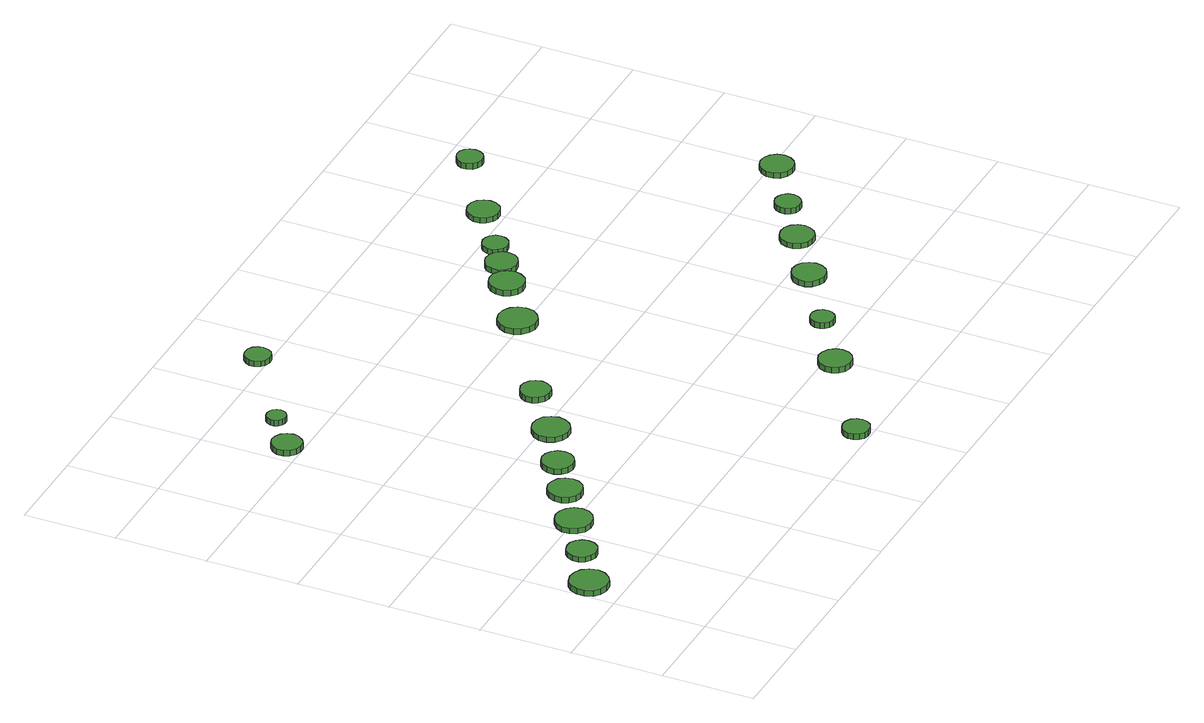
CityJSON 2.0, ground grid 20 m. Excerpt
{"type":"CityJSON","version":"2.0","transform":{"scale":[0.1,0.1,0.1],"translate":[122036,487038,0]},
"CityObjects":{
"tree1":{"type":"SolitaryVegetationObject","attributes":{"function":"something"},"geometry":[{"type":"MultiSurface","lod":"1","boundaries":[[[0,1,2,3,4,5,6,7,8,9,10,11,12,13,14]],[[15,16,17,18,19,20,21,22,23,24,25,26,27,28,29]],[[0,29,28,1]],[[1,28,27,2]],[[2,27,26,3]],[[3,26,25,4]],[[4,25,24,5]],[[5,24,23,6]],[[6,23,22,7]],[[7,22,21,8]],[[8,21,20,9]],[[9,20,19,10]],[[10,19,18,11]],[[11,18,17,12]],[[12,17,16,13]],[[13,16,15,14]],[[14,15,29,0]]]}]},
"tree2":{"type":"SolitaryVegetationObject","attributes":{"function":"something"},"geometry":[{"type":"MultiSurface","lod":"1","boundaries":[[[30,31,32,33,34,35,36,37,38,39,40,41,42,43,44]],[[45,46,47,48,49,50,51,52,53,54,55,56,57,58,59]],[[30,59,58,31]],[[31,58,57,32]],[[32,57,56,33]],[[33,56,55,34]],[[34,55,54,35]],[[35,54,53,36]],[[36,53,52,37]],[[37,52,51,38]],[[38,51,50,39]],[[39,50,49,40]],[[40,49,48,41]],[[41,48,47,42]],[[42,47,46,43]],[[43,46,45,44]],[[44,45,59,30]]]}]},
"tree3":{"type":"SolitaryVegetationObject","attributes":{"function":"something"},"geometry":[{"type":"MultiSurface","lod":"1","boundaries":[[[60,61,62,63,64,65,66,67,68,69,70,71,72,73,74]],[[75,76,77,78,79,80,81,82,83,84,85,86,87,88,89]],[[60,89,88,61]],[[61,88,87,62]],[[62,87,86,63]],[[63,86,85,64]],[[64,85,84,65]],[[65,84,83,66]],[[66,83,82,67]],[[67,82,81,68]],[[68,81,80,69]],[[69,80,79,70]],[[70,79,78,71]],[[71,78,77,72]],[[72,77,76,73]],[[73,76,75,74]],[[74,75,89,60]]]}]},
"tree4":{"type":"SolitaryVegetationObject","attributes":{"function":"something"},"geometry":[{"type":"MultiSurface","lod":"1","boundaries":[[[90,91,92,93,94,95,96,97,98,99,100,101,102,103,104]],[[105,106,107,108,109,110,111,112,113,114,115,116,117,118,119]],[[90,119,118,91]],[[91,118,117,92]],[[92,117,116,93]],[[93,116,115,94]],[[94,115,114,95]],[[95,114,113,96]],[[96,113,112,97]],[[97,112,111,98]],[[98,111,110,99]],[[99,110,109,100]],[[100,109,108,101]],[[101,108,107,102]],[[102,107,106,103]],[[103,106,105,104]],[[104,105,119,90]]]}]},
"tree5":{"type":"SolitaryVegetationObject","attributes":{"function":"something"},"geometry":[{"type":"MultiSurface","lod":"1","boundaries":[[[120,121,122,123,124,125,126,127,128,129,130,131,132,133,134]],[[135,136,137,138,139,140,141,142,143,144,145,146,147,148,149]],[[120,149,148,121]],[[121,148,147,122]],[[122,147,146,123]],[[123,146,145,124]],[[124,145,144,125]],[[125,144,143,126]],[[126,143,142,127]],[[127,142,141,128]],[[128,141,140,129]],[[129,140,139,130]],[[130,139,138,131]],[[131,138,137,132]],[[132,137,136,133]],[[133,136,135,134]],[[134,135,149,120]]]}]},
"tree6":{"type":"SolitaryVegetationObject","attributes":{"function":"something"},"geometry":[{"type":"MultiSurface","lod":"1","boundaries":[[[150,151,152,153,154,155,156,157,158,159,160,161,162,163,164]],[[165,166,167,168,169,170,171,172,173,174,175,176,177,178,179]],[[150,179,178,151]],[[151,178,177,152]],[[152,177,176,153]],[[153,176,175,154]],[[154,175,174,155]],[[155,174,173,156]],[[156,173,172,157]],[[157,172,171,158]],[[158,171,170,159]],[[159,170,169,160]],[[160,169,168,161]],[[161,168,167,162]],[[162,167,166,163]],[[163,166,165,164]],[[164,165,179,150]]]}]},
"tree7":{"type":"SolitaryVegetationObject","attributes":{"function":"something"},"geometry":[{"type":"MultiSurface","lod":"1","boundaries":[[[180,181,182,183,184,185,186,187,188,189,190,191,192,193,194]],[[195,196,197,198,199,200,201,202,203,204,205,206,207,208,209]],[[180,209,208,181]],[[181,208,207,182]],[[182,207,206,183]],[[183,206,205,184]],[[184,205,204,185]],[[185,204,203,186]],[[186,203,202,187]],[[187,202,201,188]],[[188,201,200,189]],[[189,200,199,190]],[[190,199,198,191]],[[191,198,197,192]],[[192,197,196,193]],[[193,196,195,194]],[[194,195,209,180]]]}]},
"tree8":{"type":"SolitaryVegetationObject","attributes":{"function":"something"},"geometry":[{"type":"MultiSurface","lod":"1","boundaries":[[[210,211,212,213,214,215,216,217,218,219,220,221,222,223,224]],[[225,226,227,228,229,230,231,232,233,234,235,236,237,238,239]],[[210,239,238,211]],[[211,238,237,212]],[[212,237,236,213]],[[213,236,235,214]],[[214,235,234,215]],[[215,234,233,216]],[[216,233,232,217]],[[217,232,231,218]],[[218,231,230,219]],[[219,230,229,220]],[[220,229,228,221]],[[221,228,227,222]],[[222,227,226,223]],[[223,226,225,224]],[[224,225,239,210]]]}]},
"tree9":{"type":"SolitaryVegetationObject","attributes":{"function":"something"},"geometry":[{"type":"MultiSurface","lod":"1","boundaries":[[[240,241,242,243,244,245,246,247,248,249,250,251,252,253,254]],[[255,256,257,258,259,260,261,262,263,264,265,266,267,268,269]],[[240,269,268,241]],[[241,268,267,242]],[[242,267,266,243]],[[243,266,265,244]],[[244,265,264,245]],[[245,264,263,246]],[[246,263,262,247]],[[247,262,261,248]],[[248,261,260,249]],[[249,260,259,250]],[[250,259,258,251]],[[251,258,257,252]],[[252,257,256,253]],[[253,256,255,254]],[[254,255,269,240]]]}]},
"tree10":{"type":"SolitaryVegetationObject","attributes":{"function":"something"},"geometry":[{"type":"MultiSurface","lod":"1","boundaries":[[[270,271,272,273,274,275,276,277,278,279,280,281,282,283,284]],[[285,286,287,288,289,290,291,292,293,294,295,296,297,298,299]],[[270,299,298,271]],[[271,298,297,272]],[[272,297,296,273]],[[273,296,295,274]],[[274,295,294,275]],[[275,294,293,276]],[[276,293,292,277]],[[277,292,291,278]],[[278,291,290,279]],[[279,290,289,280]],[[280,289,288,281]],[[281,288,287,282]],[[282,287,286,283]],[[283,286,285,284]],[[284,285,299,270]]]}]},
"tree11":{"type":"SolitaryVegetationObject","attributes":{"function":"something"},"geometry":[{"type":"MultiSurface","lod":"1","boundaries":[[[300,301,302,303,304,305,306,307,308,309,310,311,312,313,314]],[[315,316,317,318,319,320,321,322,323,324,325,326,327,328,329]],[[300,329,328,301]],[[301,328,327,302]],[[302,327,326,303]],[[303,326,325,304]],[[304,325,324,305]],[[305,324,323,306]],[[306,323,322,307]],[[307,322,321,308]],[[308,321,320,309]],[[309,320,319,310]],[[310,319,318,311]],[[311,318,317,312]],[[312,317,316,313]],[[313,316,315,314]],[[314,315,329,300]]]}]},
"tree12":{"type":"SolitaryVegetationObject","attributes":{"function":"something"},"geometry":[{"type":"MultiSurface","lod":"1","boundaries":[[[330,331,332,333,334,335,336,337,338,339,340,341,342,343,344]],[[345,346,347,348,349,350,351,352,353,354,355,356,357,358,359]],[[330,359,358,331]],[[331,358,357,332]],[[332,357,356,333]],[[333,356,355,334]],[[334,355,354,335]],[[335,354,353,336]],[[336,353,352,337]],[[337,352,351,338]],[[338,351,350,339]],[[339,350,349,340]],[[340,349,348,341]],[[341,348,347,342]],[[342,347,346,343]],[[343,346,345,344]],[[344,345,359,330]]]}]},
"tree13":{"type":"SolitaryVegetationObject","attributes":{"function":"something"},"geometry":[{"type":"MultiSurface","lod":"1","boundaries":[[[360,361,362,363,364,365,366,367,368,369,370,371,372,373,374]],[[375,376,377,378,379,380,381,382,383,384,385,386,387,388,389]],[[360,389,388,361]],[[361,388,387,362]],[[362,387,386,363]],[[363,386,385,364]],[[364,385,384,365]],[[365,384,383,366]],[[366,383,382,367]],[[367,382,381,368]],[[368,381,380,369]],[[369,380,379,370]],[[370,379,378,371]],[[371,378,377,372]],[[372,377,376,373]],[[373,376,375,374]],[[374,375,389,360]]]}]},
"tree14":{"type":"SolitaryVegetationObject","attributes":{"function":"something"},"geometry":[{"type":"MultiSurface","lod":"1","boundaries":[[[390,391,392,393,394,395,396,397,398,399,400,401,402,403,404]],[[405,406,407,408,409,410,411,412,413,414,415,416,417,418,419]],[[390,419,418,391]],[[391,418,417,392]],[[392,417,416,393]],[[393,416,415,394]],[[394,415,414,395]],[[395,414,413,396]],[[396,413,412,397]],[[397,412,411,398]],[[398,411,410,399]],[[399,410,409,400]],[[400,409,408,401]],[[401,408,407,402]],[[402,407,406,403]],[[403,406,405,404]],[[404,405,419,390]]]}]},
"tree15":{"type":"SolitaryVegetationObject","attributes":{"function":"something"},"geometry":[{"type":"MultiSurface","lod":"1","boundaries":[[[420,421,422,423,424,425,426,427,428,429,430,431,432,433,434]],[[435,436,437,438,439,440,441,442,443,444,445,446,447,448,449]],[[420,449,448,421]],[[421,448,447,422]],[[422,447,446,423]],[[423,446,445,424]],[[424,445,444,425]],[[425,444,443,426]],[[426,443,442,427]],[[427,442,441,428]],[[428,441,440,429]],[[429,440,439,430]],[[430,439,438,431]],[[431,438,437,432]],[[432,437,436,433]],[[433,436,435,434]],[[434,435,449,420]]]}]},
"tree16":{"type":"SolitaryVegetationObject","attributes":{"function":"something"},"geometry":[{"type":"MultiSurface","lod":"1","boundaries":[[[450,451,452,453,454,455,456,457,458,459,460,461,462,463,464]],[[465,466,467,468,469,470,471,472,473,474,475,476,477,478,479]],[[450,479,478,451]],[[451,478,477,452]],[[452,477,476,453]],[[453,476,475,454]],[[454,475,474,455]],[[455,474,473,456]],[[456,473,472,457]],[[457,472,471,458]],[[458,471,470,459]],[[459,470,469,460]],[[460,469,468,461]],[[461,468,467,462]],[[462,467,466,463]],[[463,466,465,464]],[[464,465,479,450]]]}]},
"tree17":{"type":"SolitaryVegetationObject","attributes":{"function":"something"},"geometry":[{"type":"MultiSurface","lod":"1","boundaries":[[[480,481,482,483,484,485,486,487,488,489,490,491,492,493,494]],[[495,496,497,498,499,500,501,502,503,504,505,506,507,508,509]],[[480,509,508,481]],[[481,508,507,482]],[[482,507,506,483]],[[483,506,505,484]],[[484,505,504,485]],[[485,504,503,486]],[[486,503,502,487]],[[487,502,501,488]],[[488,501,500,489]],[[489,500,499,490]],[[490,499,498,491]],[[491,498,497,492]],[[492,497,496,493]],[[493,496,495,494]],[[494,495,509,480]]]}]},
"tree18":{"type":"SolitaryVegetationObject","attributes":{"function":"something"},"geometry":[{"type":"MultiSurface","lod":"1","boundaries":[[[510,511,512,513,514,515,516,517,518,519,520,521,522,523,524]],[[525,526,527,528,529,530,531,532,533,534,535,536,537,538,539]],[[510,539,538,511]],[[511,538,537,512]],[[512,537,536,513]],[[513,536,535,514]],[[514,535,534,515]],[[515,534,533,516]],[[516,533,532,517]],[[517,532,531,518]],[[518,531,530,519]],[[519,530,529,520]],[[520,529,528,521]],[[521,528,527,522]],[[522,527,526,523]],[[523,526,525,524]],[[524,525,539,510]]]}]},
"tree19":{"type":"SolitaryVegetationObject","attributes":{"function":"something"},"geometry":[{"type":"MultiSurface","lod":"1","boundaries":[[[540,541,542,543,544,545,546,547,548,549,550,551,552,553,554]],[[555,556,557,558,559,560,561,562,563,564,565,566,567,568,569]],[[540,569,568,541]],[[541,568,567,542]],[[542,567,566,543]],[[543,566,565,544]],[[544,565,564,545]],[[545,564,563,546]],[[546,563,562,547]],[[547,562,561,548]],[[548,561,560,549]],[[549,560,559,550]],[[550,559,558,551]],[[551,558,557,552]],[[552,557,556,553]],[[553,556,555,554]],[[554,555,569,540]]]}]},
"tree20":{"type":"SolitaryVegetationObject","attributes":{"function":"something"},"geometry":[{"type":"MultiSurface","lod":"1","boundaries":[[[570,571,572,573,574,575,576,577,578,579,580,581,582,583,584]],[[585,586,587,588,589,590,591,592,593,594,595,596,597,598,599]],[[570,599,598,571]],[[571,598,597,572]],[[572,597,596,573]],[[573,596,595,574]],[[574,595,594,575]],[[575,594,593,576]],[[576,593,592,577]],[[577,592,591,578]],[[578,591,590,579]],[[579,590,589,580]],[[580,589,588,581]],[[581,588,587,582]],[[582,587,586,583]],[[583,586,585,584]],[[584,585,599,570]]]}]},
"tree21":{"type":"SolitaryVegetationObject","attributes":{"function":"something"},"geometry":[{"type":"MultiSurface","lod":"1","boundaries":[[[600,601,602,603,604,605,606,607,608,609,610,611,612,613,614]],[[615,616,617,618,619,620,621,622,623,624,625,626,627,628,629]],[[600,629,628,601]],[[601,628,627,602]],[[602,627,626,603]],[[603,626,625,604]],[[604,625,624,605]],[[605,624,623,606]],[[606,623,622,607]],[[607,622,621,608]],[[608,621,620,609]],[[609,620,619,610]],[[610,619,618,611]],[[611,618,617,612]],[[612,617,616,613]],[[613,616,615,614]],[[614,615,629,600]]]}]},
"tree22":{"type":"SolitaryVegetationObject","attributes":{"function":"something"},"geometry":[{"type":"MultiSurface","lod":"1","boundaries":[[[630,631,632,633,634,635,636,637,638,639,640,641,642,643,644]],[[645,646,647,648,649,650,651,652,653,654,655,656,657,658,659]],[[630,659,658,631]],[[631,658,657,632]],[[632,657,656,633]],[[633,656,655,634]],[[634,655,654,635]],[[635,654,653,636]],[[636,653,652,637]],[[637,652,651,638]],[[638,651,650,639]],[[639,650,649,640]],[[640,649,648,641]],[[641,648,647,642]],[[642,647,646,643]],[[643,646,645,644]],[[644,645,659,630]]]}]},
"tree23":{"type":"SolitaryVegetationObject","attributes":{"function":"something"},"geometry":[{"type":"MultiSurface","lod":"1","boundaries":[[[660,661,662,663,664,665,666,667,668,669,670,671,672,673,674]],[[675,676,677,678,679,680,681,682,683,684,685,686,687,688,689]],[[660,689,688,661]],[[661,688,687,662]],[[662,687,686,663]],[[663,686,685,664]],[[664,685,684,665]],[[665,684,683,666]],[[666,683,682,667]],[[667,682,681,668]],[[668,681,680,669]],[[669,680,679,670]],[[670,679,678,671]],[[671,678,677,672]],[[672,677,676,673]],[[673,676,675,674]],[[674,675,689,660]]]}]}
},
"vertices":[
[83,273,15],[79,290,15],[69,304,15],[55,312,15],[38,314,15],[21,309,15],[9,298,15],[2,282,15],[2,265,15],[9,249,15],[21,238,15],[38,233,15],[55,234,15],[69,243,15],[79,257,15],[79,257,2],[69,243,2],[55,234,2],[38,233,2],[21,238,2],[9,249,2],[2,265,2],[2,282,2],[9,298,2],[21,309,2],[38,314,2],[55,312,2],[69,304,2],[79,290,2],[83,273,2],
[174,336,14],[172,349,14],[164,360,14],[152,367,14],[139,368,14],[126,364,14],[117,355,14],[111,343,14],[111,330,14],[117,317,14],[126,309,14],[139,304,14],[152,306,14],[164,312,14],[172,323,14],[172,323,2],[164,312,2],[152,306,2],[139,304,2],[126,309,2],[117,317,2],[111,330,2],[111,343,2],[117,355,2],[126,364,2],[139,368,2],[152,367,2],[164,360,2],[172,349,2],[174,336,2],
[276,398,14],[273,414,14],[263,427,14],[249,435,14],[233,437,14],[217,432,14],[205,421,14],[198,406,14],[198,390,14],[205,375,14],[217,364,14],[233,359,14],[249,361,14],[263,369,14],[273,382,14],[273,382,2],[263,369,2],[249,361,2],[233,359,2],[217,364,2],[205,375,2],[198,390,2],[198,406,2],[205,421,2],[217,432,2],[233,437,2],[249,435,2],[263,427,2],[273,414,2],[276,398,2],
[366,461,15],[363,476,15],[354,488,15],[340,495,15],[325,497,15],[311,492,15],[300,482,15],[294,468,15],[294,453,15],[300,439,15],[311,429,15],[325,424,15],[340,426,15],[354,434,15],[363,446,15],[363,446,2],[354,434,2],[340,426,2],[325,424,2],[311,429,2],[300,439,2],[294,453,2],[294,468,2],[300,482,2],[311,492,2],[325,497,2],[340,495,2],[354,488,2],[363,476,2],[366,461,2],
[273,1030,20],[270,1043,20],[262,1054,20],[251,1060,20],[238,1062,20],[225,1058,20],[215,1049,20],[210,1037,20],[210,1023,20],[215,1011,20],[225,1002,20],[238,998,20],[251,999,20],[262,1006,20],[270,1017,20],[270,1017,7],[262,1006,7],[251,999,7],[238,998,7],[225,1002,7],[215,1011,7],[210,1023,7],[210,1037,7],[215,1049,7],[225,1058,7],[238,1062,7],[251,1060,7],[262,1054,7],[270,1043,7],[273,1030,7],
[449,517,16],[446,531,16],[438,542,16],[426,549,16],[412,551,16],[398,546,16],[388,537,16],[382,524,16],[382,510,16],[388,497,16],[398,487,16],[412,483,16],[426,485,16],[438,492,16],[446,503,16],[446,503,3],[438,492,3],[426,485,3],[412,483,3],[398,487,3],[388,497,3],[382,510,3],[382,524,3],[388,537,3],[398,546,3],[412,551,3],[426,549,3],[438,542,3],[446,531,3],[449,517,3],
[349,1094,16],[347,1102,16],[342,1109,16],[334,1113,16],[326,1114,16],[318,1112,16],[311,1106,16],[308,1098,16],[308,1090,16],[311,1082,16],[318,1076,16],[326,1073,16],[334,1074,16],[342,1078,16],[347,1085,16],[347,1085,3],[342,1078,3],[334,1074,3],[326,1073,3],[318,1076,3],[311,1082,3],[308,1090,3],[308,1098,3],[311,1106,3],[318,1112,3],[326,1114,3],[334,1113,3],[342,1109,3],[347,1102,3],[349,1094,3],
[559,581,16],[555,597,16],[546,610,16],[531,618,16],[515,620,16],[500,615,16],[488,604,16],[481,589,16],[481,573,16],[488,558,16],[500,547,16],[515,542,16],[531,543,16],[546,552,16],[555,565,16],[555,565,4],[546,552,4],[531,543,4],[515,542,4],[500,547,4],[488,558,4],[481,573,4],[481,589,4],[488,604,4],[500,615,4],[515,620,4],[531,618,4],[546,610,4],[555,597,4],[559,581,4],
[801,29,20],[799,41,20],[792,51,20],[781,57,20],[769,58,20],[758,54,20],[749,46,20],[744,35,20],[744,23,20],[749,12,20],[758,4,20],[769,1,20],[781,2,20],[792,8,20],[799,18,20],[799,18,7],[792,8,7],[781,2,7],[769,1,7],[758,4,7],[749,12,7],[744,23,7],[744,35,7],[749,46,7],[758,54,7],[769,58,7],[781,57,7],[792,51,7],[799,41,7],[801,29,7],
[658,665,21],[655,678,21],[648,688,21],[636,695,21],[623,696,21],[610,692,21],[600,683,21],[595,671,21],[595,658,21],[600,646,21],[610,637,21],[623,633,21],[636,634,21],[648,641,21],[655,652,21],[655,652,8],[648,641,8],[636,634,8],[623,633,8],[610,637,8],[600,646,8],[595,658,8],[595,671,8],[600,683,8],[610,692,8],[623,696,8],[636,695,8],[648,688,8],[655,678,8],[658,665,8],
[542,1222,17],[539,1233,17],[533,1242,17],[523,1248,17],[511,1249,17],[500,1246,17],[492,1238,17],[487,1227,17],[487,1216,17],[492,1205,17],[500,1198,17],[511,1194,17],[523,1195,17],[533,1201,17],[539,1210,17],[539,1210,5],[533,1201,5],[523,1195,5],[511,1194,5],[500,1198,5],[492,1205,5],[487,1216,5],[487,1227,5],[492,1238,5],[500,1246,5],[511,1249,5],[523,1248,5],[533,1242,5],[539,1233,5],[542,1222,5],
[1018,174,20],[1015,188,20],[1006,200,20],[993,207,20],[979,209,20],[965,204,20],[954,194,20],[948,181,20],[948,166,20],[954,153,20],[965,143,20],[979,139,20],[993,140,20],[1006,147,20],[1015,159,20],[1015,159,7],[1006,147,7],[993,140,7],[979,139,7],[965,143,7],[954,153,7],[948,166,7],[948,181,7],[954,194,7],[965,204,7],[979,209,7],[993,207,7],[1006,200,7],[1015,188,7],[1018,174,7],
[896,811,16],[893,828,16],[883,841,16],[868,850,16],[851,852,16],[835,847,16],[822,835,16],[815,820,16],[815,802,16],[822,787,16],[835,776,16],[851,770,16],[868,772,16],[883,781,16],[893,794,16],[893,794,3],[883,781,3],[868,772,3],[851,770,3],[835,776,3],[822,787,3],[815,802,3],[815,820,3],[822,835,3],[835,847,3],[851,852,3],[868,850,3],[883,841,3],[893,828,3],[896,811,3],
[1138,263,19],[1136,273,19],[1130,282,19],[1121,287,19],[1111,288,19],[1101,285,19],[1093,278,19],[1089,268,19],[1089,258,19],[1093,248,19],[1101,241,19],[1111,238,19],[1121,239,19],[1130,244,19],[1136,253,19],[1136,253,6],[1130,244,6],[1121,239,6],[1111,238,6],[1101,241,6],[1093,248,6],[1089,258,6],[1089,268,6],[1093,278,6],[1101,285,6],[1111,288,6],[1121,287,6],[1130,282,6],[1136,273,6],[1138,263,6],
[1010,889,15],[1006,904,15],[997,917,15],[984,925,15],[968,926,15],[954,922,15],[942,911,15],[936,897,15],[936,881,15],[942,867,15],[954,857,15],[968,852,15],[984,854,15],[997,861,15],[1006,874,15],[1006,874,2],[997,861,2],[984,854,2],[968,852,2],[954,857,2],[942,867,2],[936,881,2],[936,897,2],[942,911,2],[954,922,2],[968,926,2],[984,925,2],[997,917,2],[1006,904,2],[1010,889,2],
[1068,930,15],[1065,944,15],[1057,955,15],[1044,962,15],[1030,964,15],[1017,959,15],[1006,950,15],[1001,937,15],[1001,923,15],[1006,910,15],[1017,901,15],[1030,896,15],[1044,898,15],[1057,905,15],[1065,916,15],[1065,916,3],[1057,905,3],[1044,898,3],[1030,896,3],[1017,901,3],[1006,910,3],[1001,923,3],[1001,937,3],[1006,950,3],[1017,959,3],[1030,964,3],[1044,962,3],[1057,955,3],[1065,944,3],[1068,930,3],
[1283,356,21],[1280,370,21],[1272,382,21],[1259,389,21],[1244,391,21],[1230,386,21],[1219,376,21],[1213,363,21],[1213,348,21],[1219,335,21],[1230,325,21],[1244,320,21],[1259,322,21],[1272,329,21],[1280,341,21],[1280,341,8],[1272,329,8],[1259,322,8],[1244,320,8],[1230,325,8],[1219,335,8],[1213,348,8],[1213,363,8],[1219,376,8],[1230,386,8],[1244,391,8],[1259,389,8],[1272,382,8],[1280,370,8],[1283,356,8],
[1117,970,15],[1115,981,15],[1108,990,15],[1098,996,15],[1087,997,15],[1076,993,15],[1068,986,15],[1063,975,15],[1063,964,15],[1068,954,15],[1076,946,15],[1087,942,15],[1098,944,15],[1108,949,15],[1115,959,15],[1115,959,3],[1108,949,3],[1098,944,3],[1087,942,3],[1076,946,3],[1068,954,3],[1063,964,3],[1063,975,3],[1068,986,3],[1076,993,3],[1087,997,3],[1098,996,3],[1108,990,3],[1115,981,3],[1117,970,3],
[1402,437,19],[1399,451,19],[1391,463,19],[1378,471,19],[1363,472,19],[1349,468,19],[1338,458,19],[1332,444,19],[1332,430,19],[1338,416,19],[1349,406,19],[1363,402,19],[1378,403,19],[1391,411,19],[1399,423,19],[1399,423,7],[1391,411,7],[1378,403,7],[1363,402,7],[1349,406,7],[1338,416,7],[1332,430,7],[1332,444,7],[1338,458,7],[1349,468,7],[1363,472,7],[1378,471,7],[1391,463,7],[1399,451,7],[1402,437,7],
[1226,1044,15],[1223,1057,15],[1215,1069,15],[1202,1076,15],[1188,1077,15],[1175,1073,15],[1164,1063,15],[1159,1051,15],[1159,1036,15],[1164,1024,15],[1175,1014,15],[1188,1010,15],[1202,1011,15],[1215,1018,15],[1223,1030,15],[1223,1030,3],[1215,1018,3],[1202,1011,3],[1188,1010,3],[1175,1014,3],[1164,1024,3],[1159,1036,3],[1159,1051,3],[1164,1063,3],[1175,1073,3],[1188,1077,3],[1202,1076,3],[1215,1069,3],[1223,1057,3],[1226,1044,3],
[1496,505,19],[1494,517,19],[1487,526,19],[1477,531,19],[1466,533,19],[1455,529,19],[1447,521,19],[1442,511,19],[1442,500,19],[1447,489,19],[1455,482,19],[1466,478,19],[1477,479,19],[1487,485,19],[1494,494,19],[1494,494,6],[1487,485,6],[1477,479,6],[1466,478,6],[1455,482,6],[1447,489,6],[1442,500,6],[1442,511,6],[1447,521,6],[1455,529,6],[1466,533,6],[1477,531,6],[1487,526,6],[1494,517,6],[1496,505,6],
[1384,1150,15],[1381,1162,15],[1375,1171,15],[1365,1177,15],[1353,1178,15],[1342,1174,15],[1334,1167,15],[1329,1156,15],[1329,1145,15],[1334,1134,15],[1342,1126,15],[1353,1123,15],[1365,1124,15],[1375,1130,15],[1381,1139,15],[1381,1139,2],[1375,1130,2],[1365,1124,2],[1353,1123,2],[1342,1126,2],[1334,1134,2],[1329,1145,2],[1329,1156,2],[1334,1167,2],[1342,1174,2],[1353,1178,2],[1365,1177,2],[1375,1171,2],[1381,1162,2],[1384,1150,2],
[1623,585,17],[1620,599,17],[1611,611,17],[1598,618,17],[1584,620,17],[1570,615,17],[1559,605,17],[1553,592,17],[1553,577,17],[1559,564,17],[1570,554,17],[1584,550,17],[1598,551,17],[1611,558,17],[1620,570,17],[1620,570,5],[1611,558,5],[1598,551,5],[1584,550,5],[1570,554,5],[1559,564,5],[1553,577,5],[1553,592,5],[1559,605,5],[1570,615,5],[1584,620,5],[1598,618,5],[1611,611,5],[1620,599,5],[1623,585,5]
]}
